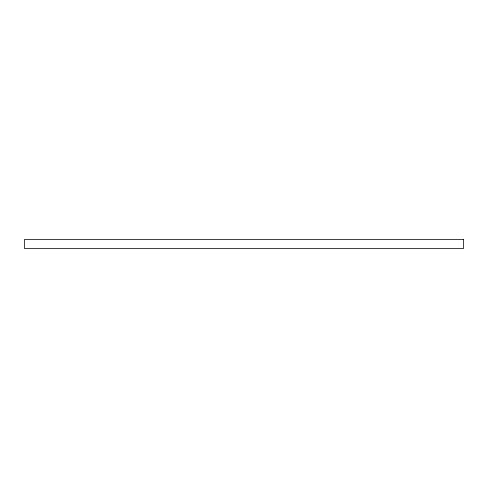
<?xml version="1.0" encoding="UTF-8"?>
<svg xmlns="http://www.w3.org/2000/svg" width="488" height="488" viewBox="0 0 488 488"><rect width="100%" height="100%" fill="white"/><g stroke="black" fill="none" stroke-linecap="round" stroke-linejoin="round"><path stroke-width="0.73" d="M463.6 239.565L24.4 239.565L24.4 248.435L463.6 248.435L463.6 239.565"/></g></svg>
